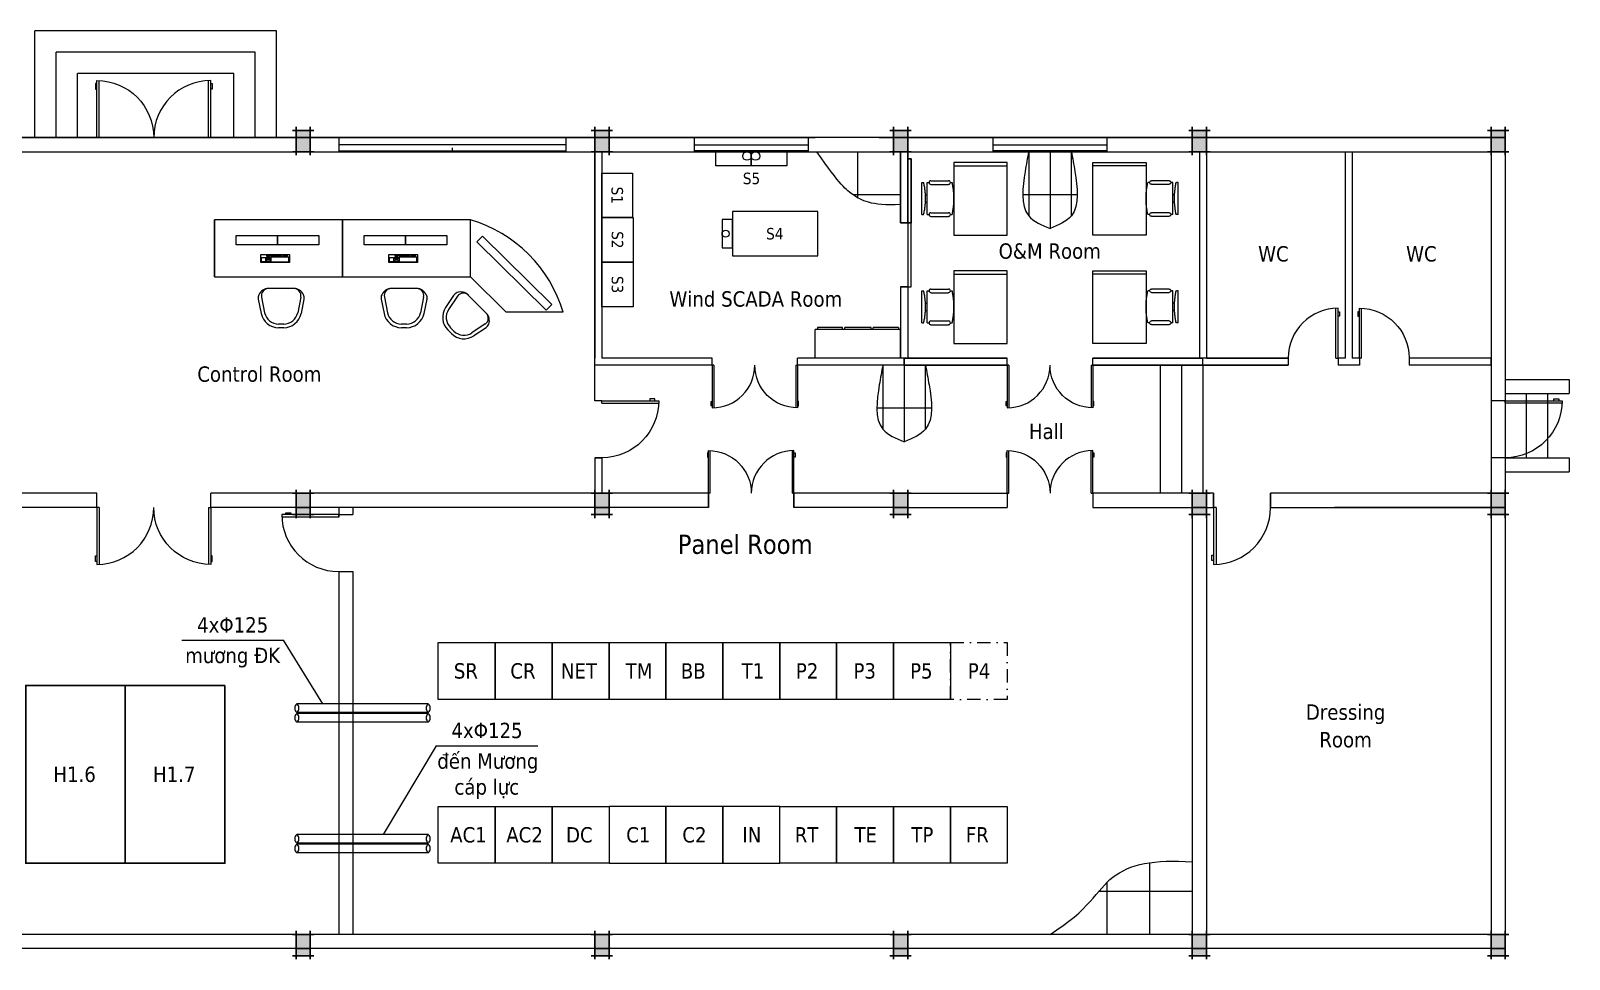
# Model space of a CAD drawing. Header units: millimetres. Extents: x -16531 to 17869, y -15686 to -2636.
# Drawn here: x -3760 to 17869, y -15686 to -2636 of the extents above; entities that cross this region are included whole.
import ezdxf
from ezdxf.enums import TextEntityAlignment as Align

# ---------------------------------------------------------------- set-up
doc = ezdxf.new("R2010")
doc.units = ezdxf.units.MM
doc.header["$LTSCALE"] = 2500
doc.header["$MEASUREMENT"] = 0
doc.linetypes.add('DASHDOT', pattern=[1, 0.5, -0.25, 0, -0.25])
for name, color, linetype, lineweight in [('00', 5, 'Continuous', 25), ('000 NHA', 5, 'Continuous', 20), ('CUA', 2, 'Continuous', 9), ('Tam HPL', 30, 'Continuous', 15), ('TEXT_Phong', 1, 'Continuous', 20), ('TEXT_tu_bang', 1, 'Continuous', 20), ('Tu bang', 1, 'Continuous', 20)]:
    doc.layers.add(name, color=color, linetype=linetype, lineweight=lineweight)
doc.layers.add('0_khong_in', color=5, linetype='Continuous', plot=False)
for name, color, linetype in [('Nha', 5, 'Continuous'), ('Nha_cot', 5, 'Continuous'), ('Noi_that', 7, 'Continuous'), ('PHU2', 2, 'Continuous'), ('Thiet bi lap moi', 253, 'Continuous')]:
    doc.layers.add(name, color=color, linetype=linetype)
doc.styles.add('Tahoma-R', font='tahoma.ttf')

# ---------------------------------------------------------------- blocks, each defined once
blk = doc.blocks.new('D800')
at = {"layer": 'CUA', "color": 0}
for p, q in [((0, 800), (-800, 800)), ((0, 770), (-799, 770)), ((-760, 820), (-679, 820)), ((-760, 800), (-760, 820)), ((-679, 820), (-679, 800)), ((0, 770), (0, 800))]:
    blk.add_line(p, q, dxfattribs=at)
blk.add_arc((0, 800), 800, 180, 270, dxfattribs=at)
blk = doc.blocks.new('111')
at = {"layer": 'Noi_that', "color": 0, "linetype": 'ByBlock', "lineweight": 15, "ltscale": 0.2}
for p, q in [((0, 430), (1200, 430)), ((0, 430), (0, 30)), ((1200, 430), (1200, 30)), ((0, 30), (1200, 30)), ((30, 0), (30, 30)), ((30, 0), (385, 0)), ((385, 30), (385, 0)), ((415, 30), (415, 0)), ((415, 0), (785, 0)), ((785, 30), (785, 0)), ((815, 30), (815, 0)), ((815, 0), (1170, 0)), ((1170, 0), (1170, 30))]:
    blk.add_line(p, q, dxfattribs=at)
blk = doc.blocks.new('DI700')
at = {"layer": 'CUA', "color": 0}
for p, q in [((670, 0), (670, 699)), ((700, 0), (700, 700)), ((700, 651), (722, 651)), ((722, 588), (700, 588)), ((722, 651), (722, 588)), ((670, 0), (700, 0))]:
    blk.add_line(p, q, dxfattribs=at)
blk.add_arc((700, 0), 700, 90, 180, dxfattribs=at)
blk = doc.blocks.new('333')
at = {"layer": 'Nha_cot'}
h = blk.add_hatch(color=256, dxfattribs=at)
h.paths.add_polyline_path([(100, 0), (100, 100), (-100, 100), (-100, 0)])
h.paths.add_polyline_path([(100, -200), (100, 0), (-100, 0), (-100, -200)])
for p, q in [((150, 100), (-150, 100)), ((-100, 150), (-100, -250)), ((100, 100), (-100, 100)), ((100, 0), (-100, 0)), ((100, 150), (100, -250)), ((150, -200), (-150, -200))]:
    blk.add_line(p, q, dxfattribs=at)
blk = doc.blocks.new('khung')
at = {"layer": 'Nha_cot', "extrusion": (0, 0, -1), "zscale": -1}
for p in [(-100, -150), (-4300, -150), (-8500, -150), (-12700, -150), (-16900, -150), (-21100, -150), (-25300, -150), (-29500, -150)]:
    blk.add_blockref('333', p, dxfattribs=at)
at = {"layer": 'Nha_cot', "rotation": 180}
for p in [(100, -5350), (4300, -5350), (8500, -5350), (12700, -5350), (16900, -5350), (21100, -5350), (25300, -5350), (29500, -5350), (100, -11550), (4300, -11550), (8500, -11550), (12700, -11550), (16900, -11550), (21100, -11550), (25300, -11550), (29500, -11550)]:
    blk.add_blockref('333', p, dxfattribs=at)

msp = doc.modelspace()

# ---------------------------------------------------------------- linework, layer by layer
at = {"layer": '00', "lineweight": 20, "ltscale": 0.5}
for p, q in [((-305, -2636), (-3705, -2636)), ((-3705, -4136), (-3705, -2636)), ((-305, -4136), (-305, -2636)), ((-605, -2936), (-3405, -2936)), ((-3405, -4136), (-3405, -2936)), ((-605, -4136), (-605, -2936)), ((-905, -3236), (-3105, -3236)), ((-3105, -4136), (-3105, -3236)), ((-905, -4136), (-905, -3236)), ((8269, -4136), (-4031, -4136)), ((-2831, -4136), (-2881, -4136)), ((16869, -4136), (6269, -4136)), ((4169, -4336), (4169, -7236)), ((4169, -7836), (4169, -4336)), ((4269, -4336), (4269, -7236)), ((12769, -4336), (12769, -7236)), ((14719, -4336), (14719, -7236)), ((14819, -4336), (14819, -7236)), ((16769, -4336), (16769, -9436)), ((16769, -4336), (16769, -7236)), ((16969, -4836), (16969, -9436)), ((8469, -6236), (8469, -7236)), ((8569, -6236), (8569, -7236)), ((5819, -7336), (4169, -7336)), ((5819, -7236), (4269, -7236)), ((5819, -7336), (5819, -7236)), ((7019, -7336), (7019, -7236)), ((8519, -7236), (7019, -7236)), ((8519, -7336), (7019, -7336)), ((9969, -7336), (9969, -7236)), ((11169, -7336), (11169, -7236)), ((13919, -7236), (13919, -7336)), ((14719, -7236), (14619, -7236)), ((14619, -7236), (14619, -7336)), ((14919, -7336), (14619, -7336)), ((14919, -7236), (14819, -7236)), ((14919, -7236), (14919, -7336)), ((14919, -7236), (14919, -7336)), ((16769, -7236), (15619, -7236)), ((15619, -7236), (15619, -7336)), ((16769, -7336), (15619, -7336)), ((16969, -7536), (17869, -7536)), ((17869, -7536), (17869, -7736)), ((16969, -7736), (17869, -7736)), ((17269, -8636), (17269, -7736)), ((17569, -8636), (17569, -7736)), ((4269, -7836), (4169, -7836)), ((16969, -7836), (16769, -7836)), ((4169, -8636), (4169, -9136)), ((4169, -8636), (4269, -8636)), ((4269, -8636), (4269, -9136)), ((16969, -8636), (16769, -8636)), ((16969, -8636), (17869, -8636)), ((17869, -8636), (17869, -8836)), ((16969, -8836), (17869, -8836)), ((-2831, -9136), (-5531, -9136)), ((-2831, -9136), (-5389, -9136)), ((-2831, -9336), (-2831, -9136)), ((-1231, -9336), (-1231, -9136)), ((1116, -9136), (-1231, -9136)), ((5769, -9136), (-1231, -9136)), ((8369, -9136), (6969, -9136)), ((6969, -9136), (6969, -9336)), ((8569, -9136), (9991, -9136)), ((9969, -9136), (9969, -9336)), ((11169, -9136), (11169, -9336)), ((12869, -9136), (11169, -9136)), ((12569, -9136), (12569, -9336)), ((12769, -9136), (12769, -9336)), ((16769, -9136), (13669, -9136)), ((-2831, -9336), (-5531, -9336)), ((5769, -9336), (-1231, -9336)), ((569, -9336), (569, -9470)), ((569, -9436), (769, -9436)), ((769, -9336), (769, -9436)), ((8369, -9336), (6969, -9336)), ((8569, -9336), (9969, -9336)), ((11169, -9336), (12869, -9336)), ((12569, -9336), (12569, -15336)), ((12769, -9336), (12769, -15336)), ((13669, -9336), (16769, -9336)), ((16769, -9436), (16769, -9336)), ((16769, -9436), (16769, -15336)), ((16969, -9436), (16969, -15536)), ((569, -10236), (769, -10236)), ((569, -10236), (569, -15336)), ((769, -10236), (769, -15336)), ((16969, -15336), (-12431, -15336)), ((16969, -15536), (-12631, -15536))]:
    msp.add_line(p, q, dxfattribs=at)
at = {"layer": '00', "lineweight": 9, "ltscale": 0.5}
msp.add_line((2169, -4321), (2169, -4281), dxfattribs=at)
at = {"layer": '00', "lineweight": 13, "ltscale": 0.5}
for p, q in [((5569, -4321), (5569, -4281)), ((9769, -4321), (9769, -4281))]:
    msp.add_line(p, q, dxfattribs=at)
at = {"layer": '00', "ltscale": 0.5}
for p, q in [((3269, -4336), (3369, -4336)), ((8469, -4336), (8469, -5336)), ((8569, -4336), (8569, -5336)), ((8469, -5336), (8569, -5336)), ((8569, -6236), (8469, -6236)), ((8519, -7236), (8519, -7336)), ((8519, -7236), (9969, -7236)), ((9969, -7336), (8519, -7336)), ((11169, -7236), (12719, -7236)), ((11169, -7336), (12719, -7336)), ((16769, -7236), (16769, -7336)), ((16769, -9136), (16769, -9336)), ((16769, -9136), (16769, -9336))]:
    msp.add_line(p, q, dxfattribs=at)
at = {"layer": '00', "linetype": 'Continuous', "lineweight": 20, "ltscale": 0.5}
for p, q in [((12669, -4336), (12669, -7236)), ((12669, -4336), (12669, -7236)), ((12769, -4336), (12769, -7236)), ((12769, -7236), (12669, -7236)), ((12719, -7336), (12719, -7236))]:
    msp.add_line(p, q, dxfattribs=at)
at = {"layer": '00'}
for p, q in [((12719, -7336), (13919, -7336)), ((13919, -7236), (12769, -7236)), ((5769, -9336), (5769, -9136)), ((6969, -9336), (6969, -9136)), ((12869, -9336), (12869, -9136)), ((13669, -9336), (13669, -9136))]:
    msp.add_line(p, q, dxfattribs=at)
at = {"layer": '00', "lineweight": 20, "ltscale": 0.5}
for points in [[(-4031, -4136), (7269, -4136)], [(8169, -4136), (16969, -4136), (16969, -4836)], [(-4281, -4336), (8169, -4336), (16769, -4336), (16769, -4336)]]:
    msp.add_lwpolyline(points, dxfattribs=at)
at = {"layer": '00', "lineweight": 9, "ltscale": 0.5}
for points in [[(569, -4336), (3769, -4336), (3769, -4136), (569, -4136)], [(3769, -4241), (569, -4241), (569, -4321), (3769, -4321)]]:
    msp.add_lwpolyline(points, close=True, dxfattribs=at)
at = {"layer": '00', "lineweight": 13, "ltscale": 0.5}
for points in [[(7169, -4336), (5569, -4336), (5569, -4136), (7169, -4136)], [(5569, -4241), (7169, -4241), (7169, -4321), (5569, -4321)], [(11369, -4336), (9769, -4336), (9769, -4136), (11369, -4136)], [(9769, -4241), (11369, -4241), (11369, -4321), (9769, -4321)]]:
    msp.add_lwpolyline(points, close=True, dxfattribs=at)
at = {"layer": '000 NHA'}
msp.add_line((16969, -9436), (16769, -9436), dxfattribs=at)
msp.add_line((16969, -9436), (16769, -9436), dxfattribs=at)
at = {"layer": '0_khong_in', "ltscale": 0.5}
for p, q in [((6019, -4336), (5919, -4336)), ((10219, -4336), (10119, -4336)), ((4269, -8636), (4169, -8636)), ((169, -15336), (-31, -15336)), ((16969, -15336), (16769, -15336))]:
    msp.add_line(p, q, dxfattribs=at)
at = {"layer": '0_khong_in', "color": 3, "lineweight": 15, "ltscale": 0.5}
for p, q in [((-1635, -11201), (-209, -11201)), ((348, -12097), (-209, -11201)), ((1827, -12097), (-21, -12097)), ((1827, -12217), (-21, -12217)), ((1827, -12233), (-21, -12233)), ((1827, -12353), (-21, -12353)), ((1941, -12685), (1196, -13934)), ((1941, -12685), (3367, -12685)), ((1827, -13934), (-21, -13934)), ((1827, -14054), (-21, -14054)), ((1827, -14070), (-21, -14070)), ((1827, -14190), (-21, -14190))]:
    msp.add_line(p, q, dxfattribs=at)
for centre, radius in [((6309, -4396), 60), ((6429, -4396), 60), ((6008, -5488), 50)]:
    msp.add_circle(centre, radius, dxfattribs=at)
for centre, start, end in [((26, -12157), 127.9296, 232.0704), ((-67, -12157), 307.9296, 52.0704), ((1874, -12157), 127.9296, 232.0704), ((1780, -12157), 307.9296, 52.0704), ((26, -12293), 127.9296, 232.0704), ((-67, -12293), 307.9296, 52.0704), ((1874, -12293), 127.9296, 232.0704), ((1780, -12293), 307.9296, 52.0704), ((26, -13994), 127.9296, 232.0704), ((-67, -13994), 307.9296, 52.0704), ((1874, -13994), 127.9296, 232.0704), ((1780, -13994), 307.9296, 52.0704), ((26, -14130), 127.9296, 232.0704), ((-67, -14130), 307.9296, 52.0704), ((1874, -14130), 127.9296, 232.0704), ((1780, -14130), 307.9296, 52.0704)]:
    msp.add_arc(centre, 76.1, start, end, dxfattribs=at)
at = {"layer": 'Nha', "color": 52, "ltscale": 0.5}
msp.add_line((8569, -4836), (8569, -5283), dxfattribs=at)
msp.add_lwpolyline([(8569, -4436), (8569, -5336), (8619, -5336), (8619, -4436)], close=True, dxfattribs=at)
at = {"layer": 'Nha_cot', "lineweight": 20, "ltscale": 0.5}
for p, q in [((12119, -7336), (12119, -9136)), ((12419, -7336), (12419, -9136)), ((12719, -7336), (12719, -9136))]:
    msp.add_line(p, q, dxfattribs=at)
at = {"layer": 'Noi_that', "lineweight": 13, "ltscale": 0.5}
for p, q in [((-1176, -6093), (-1176, -5293)), ((-1176, -6093), (-1176, -5293)), ((-1176, -6093), (-1176, -5293)), ((2923, -6593), (2423, -6093)), ((3723, -6593), (2923, -6593))]:
    msp.add_line(p, q, dxfattribs=at)
at = {"layer": 'Noi_that', "color": 1, "lineweight": 13, "ltscale": 0.5}
for p, q in [((-62, -6259), (-418, -6259)), ((-62, -6259), (-418, -6259)), ((1665, -6259), (1309, -6259)), ((1665, -6259), (1309, -6259)), ((-561, -6407), (-521, -6608)), ((-561, -6407), (-521, -6608)), ((-516, -6379), (-472, -6598)), ((-516, -6379), (-472, -6598)), ((36, -6379), (-8, -6598)), ((36, -6379), (-8, -6598)), ((81, -6407), (41, -6608)), ((81, -6407), (41, -6608)), ((1166, -6407), (1206, -6608)), ((1166, -6407), (1206, -6608)), ((1211, -6379), (1255, -6598)), ((1211, -6379), (1255, -6598)), ((1763, -6379), (1719, -6598)), ((1763, -6379), (1719, -6598)), ((1809, -6407), (1768, -6608)), ((1809, -6407), (1768, -6608)), ((2185, -6355), (2072, -6525)), ((2185, -6355), (2072, -6525)), ((2238, -6366), (2113, -6553)), ((2238, -6366), (2113, -6553)), ((2391, -6351), (2643, -6603)), ((2391, -6351), (2643, -6603)), ((-204, -6759), (-276, -6759)), ((-204, -6809), (-276, -6809)), ((1523, -6759), (1451, -6759)), ((1523, -6809), (1451, -6809)), ((2103, -6840), (2154, -6891)), ((2138, -6805), (2189, -6856)), ((2628, -6757), (2442, -6881)), ((2628, -6757), (2442, -6881)), ((2640, -6809), (2469, -6923)), ((2640, -6809), (2469, -6923))]:
    msp.add_line(p, q, dxfattribs=at)
at = {"layer": 'Noi_that', "color": 8, "lineweight": 20, "ltscale": 0.5}
for points in [[(6369, -4536), (5869, -4536), (5869, -4336), (6369, -4336)], [(6869, -4536), (6369, -4536), (6369, -4336), (6869, -4336)], [(4701, -4636), (4701, -5260), (4269, -5260), (4269, -4636)], [(6103, -5176), (6103, -5800), (7303, -5800), (7303, -5176)], [(4708, -5260), (4708, -5889), (4269, -5889), (4269, -5260)], [(5958, -5288), (5958, -5688), (6103, -5688), (6103, -5288)], [(4708, -5889), (4708, -6518), (4269, -6518), (4269, -5889)]]:
    msp.add_lwpolyline(points, close=True, dxfattribs=at)
for points in [[(9969, -4486), (9218, -4486), (9218, -5508), (9969, -5508), (9969, -4486)], [(9218, -4536), (9969, -4536)], [(11169, -4486), (11919, -4486), (11919, -5508), (11169, -5508), (11169, -4486)], [(11919, -4536), (11169, -4536)], [(8892, -4745), (8884, -4745), (8877, -4750), (8870, -4760), (8870, -4767), (8870, -4777), (8877, -4785), (8884, -4790), (8892, -4792)], [(8892, -4745), (9144, -4745)], [(9144, -4792), (9154, -4790), (9161, -4785), (9166, -4777), (9169, -4767), (9166, -4760), (9161, -4750), (9154, -4745), (9144, -4745)], [(11994, -4792), (11984, -4790), (11976, -4785), (11971, -4777), (11969, -4767), (11971, -4760), (11976, -4750), (11984, -4745), (11994, -4745)], [(12245, -4745), (11994, -4745)], [(8767, -4770), (8792, -4770)], [(8767, -5218), (8767, -4770)], [(8792, -5218), (8797, -5206), (8800, -5191), (8802, -5179), (8805, -5164), (8807, -5149), (8810, -5136), (8810, -5121), (8812, -5106), (8815, -5094), (8815, -5079), (8817, -5064), (8817, -5051), (8817, -5037), (8817, -5022), (8817, -5009), (8820, -4994), (8817, -4979), (8817, -4967), (8817, -4952), (8817, -4937), (8817, -4924), (8815, -4909), (8815, -4894), (8812, -4882), (8810, -4867), (8810, -4852), (8807, -4840), (8805, -4825), (8802, -4812), (8800, -4797), (8797, -4782), (8792, -4770)], [(8817, -4944), (8842, -4944)], [(8842, -5218), (8842, -4770)], [(8842, -4770), (8867, -4770)], [(8892, -4795), (9144, -4795)], [(9169, -4770), (9194, -4770)], [(9194, -5218), (9196, -5206), (9199, -5191), (9201, -5179), (9203, -5164), (9206, -5149), (9208, -5136), (9211, -5121), (9213, -5106), (9213, -5094), (9216, -5079), (9216, -5064), (9216, -5051), (9218, -5037), (9218, -5022), (9218, -5009), (9218, -4994), (9218, -4979), (9218, -4967), (9218, -4952), (9216, -4937), (9216, -4924), (9216, -4909), (9213, -4894), (9213, -4882), (9211, -4867), (9208, -4852), (9206, -4840), (9203, -4825), (9201, -4812), (9199, -4797), (9196, -4782), (9194, -4770)], [(11944, -5218), (11941, -5206), (11939, -5191), (11936, -5179), (11934, -5164), (11931, -5149), (11929, -5136), (11926, -5121), (11924, -5106), (11924, -5094), (11921, -5079), (11921, -5064), (11921, -5051), (11919, -5037), (11919, -5022), (11919, -5009), (11919, -4994), (11919, -4979), (11919, -4967), (11919, -4952), (11921, -4937), (11921, -4924), (11921, -4909), (11924, -4894), (11924, -4882), (11926, -4867), (11929, -4852), (11931, -4840), (11934, -4825), (11936, -4812), (11939, -4797), (11941, -4782), (11944, -4770)], [(11969, -4770), (11944, -4770)], [(12245, -4795), (11994, -4795)], [(8817, -5046), (8842, -5046)], [(8767, -5218), (8792, -5218)], [(8842, -5218), (8867, -5218)], [(8892, -5194), (8884, -5196), (8877, -5201), (8870, -5208), (8870, -5218), (8870, -5228), (8877, -5236), (8884, -5241), (8892, -5243)], [(8892, -5194), (9144, -5194)], [(8892, -5246), (9144, -5246)], [(9144, -5243), (9154, -5241), (9161, -5236), (9166, -5228), (9169, -5218), (9166, -5208), (9161, -5201), (9154, -5196), (9144, -5194)], [(9169, -5218), (9194, -5218)], [(11969, -5218), (11944, -5218)], [(11994, -5243), (11984, -5241), (11976, -5236), (11971, -5228), (11969, -5218), (11971, -5208), (11976, -5201), (11984, -5196), (11994, -5194)], [(12245, -5194), (11994, -5194)], [(12245, -5246), (11994, -5246)], [(9969, -6008), (9218, -6008), (9218, -7029), (9969, -7029), (9969, -6008)], [(11169, -6008), (11919, -6008), (11919, -7029), (11169, -7029), (11169, -6008)], [(8892, -6267), (8884, -6267), (8877, -6272), (8870, -6282), (8870, -6289), (8870, -6299), (8877, -6307), (8884, -6312), (8892, -6314)], [(8892, -6267), (9144, -6267)], [(9144, -6314), (9154, -6312), (9161, -6307), (9166, -6299), (9169, -6289), (9166, -6282), (9161, -6272), (9154, -6267), (9144, -6267)], [(9218, -6057), (9969, -6057)], [(11919, -6057), (11169, -6057)], [(11994, -6314), (11984, -6312), (11976, -6307), (11971, -6299), (11969, -6289), (11971, -6282), (11976, -6272), (11984, -6267), (11994, -6267)], [(12245, -6267), (11994, -6267)], [(8767, -6292), (8792, -6292)], [(8767, -6740), (8767, -6292)], [(8792, -6740), (8797, -6728), (8800, -6713), (8802, -6700), (8805, -6685), (8807, -6670), (8810, -6658), (8810, -6643), (8812, -6628), (8815, -6616), (8815, -6601), (8817, -6586), (8817, -6573), (8817, -6558), (8817, -6543), (8817, -6531), (8820, -6516), (8817, -6501), (8817, -6489), (8817, -6474), (8817, -6459), (8817, -6446), (8815, -6431), (8815, -6416), (8812, -6404), (8810, -6389), (8810, -6374), (8807, -6361), (8805, -6346), (8802, -6334), (8800, -6319), (8797, -6304), (8792, -6292)], [(8817, -6466), (8842, -6466)], [(8842, -6740), (8842, -6292)], [(8842, -6292), (8867, -6292)], [(8892, -6317), (9144, -6317)], [(9169, -6292), (9194, -6292)], [(9194, -6740), (9196, -6728), (9199, -6713), (9201, -6700), (9203, -6685), (9206, -6670), (9208, -6658), (9211, -6643), (9213, -6628), (9213, -6616), (9216, -6601), (9216, -6586), (9216, -6573), (9218, -6558), (9218, -6543), (9218, -6531), (9218, -6516), (9218, -6501), (9218, -6489), (9218, -6474), (9216, -6459), (9216, -6446), (9216, -6431), (9213, -6416), (9213, -6404), (9211, -6389), (9208, -6374), (9206, -6361), (9203, -6346), (9201, -6334), (9199, -6319), (9196, -6304), (9194, -6292)], [(11944, -6740), (11941, -6728), (11939, -6713), (11936, -6700), (11934, -6685), (11931, -6670), (11929, -6658), (11926, -6643), (11924, -6628), (11924, -6616), (11921, -6601), (11921, -6586), (11921, -6573), (11919, -6558), (11919, -6543), (11919, -6531), (11919, -6516), (11919, -6501), (11919, -6489), (11919, -6474), (11921, -6459), (11921, -6446), (11921, -6431), (11924, -6416), (11924, -6404), (11926, -6389), (11929, -6374), (11931, -6361), (11934, -6346), (11936, -6334), (11939, -6319), (11941, -6304), (11944, -6292)], [(11969, -6292), (11944, -6292)], [(12245, -6317), (11994, -6317)], [(8817, -6568), (8842, -6568)], [(8767, -6740), (8792, -6740)], [(8842, -6740), (8867, -6740)], [(8892, -6715), (8884, -6718), (8877, -6723), (8870, -6730), (8870, -6740), (8870, -6750), (8877, -6758), (8884, -6763), (8892, -6765)], [(8892, -6715), (9144, -6715)], [(8892, -6768), (9144, -6768)], [(9144, -6765), (9154, -6763), (9161, -6758), (9166, -6750), (9169, -6740), (9166, -6730), (9161, -6723), (9154, -6718), (9144, -6715)], [(9169, -6740), (9194, -6740)], [(11969, -6740), (11944, -6740)], [(11994, -6765), (11984, -6763), (11976, -6758), (11971, -6750), (11969, -6740), (11971, -6730), (11976, -6723), (11984, -6718), (11994, -6715)], [(12245, -6715), (11994, -6715)], [(12245, -6768), (11994, -6768)]]:
    msp.add_lwpolyline(points, dxfattribs=at)
at = {"layer": 'Noi_that', "color": 8, "linetype": 'Continuous', "lineweight": 20, "ltscale": 0.5}
for points in [[(12245, -4745), (12253, -4745), (12260, -4750), (12268, -4760), (12268, -4767), (12268, -4777), (12260, -4785), (12253, -4790), (12245, -4792)], [(12295, -4770), (12270, -4770)], [(12295, -5218), (12295, -4770)], [(12320, -4944), (12295, -4944)], [(12345, -5218), (12340, -5206), (12337, -5191), (12335, -5179), (12332, -5164), (12330, -5149), (12327, -5136), (12327, -5121), (12325, -5106), (12323, -5094), (12323, -5079), (12320, -5064), (12320, -5051), (12320, -5037), (12320, -5022), (12320, -5009), (12318, -4994), (12320, -4979), (12320, -4967), (12320, -4952), (12320, -4937), (12320, -4924), (12323, -4909), (12323, -4894), (12325, -4882), (12327, -4867), (12327, -4852), (12330, -4840), (12332, -4825), (12335, -4812), (12337, -4797), (12340, -4782), (12345, -4770)], [(12370, -4770), (12345, -4770)], [(12370, -5218), (12370, -4770)], [(12320, -5046), (12295, -5046)], [(12245, -5194), (12253, -5196), (12260, -5201), (12268, -5208), (12268, -5218), (12268, -5228), (12260, -5236), (12253, -5241), (12245, -5243)], [(12295, -5218), (12270, -5218)], [(12370, -5218), (12345, -5218)], [(12245, -6267), (12253, -6267), (12260, -6272), (12268, -6282), (12268, -6289), (12268, -6299), (12260, -6307), (12253, -6312), (12245, -6314)], [(12295, -6292), (12270, -6292)], [(12295, -6740), (12295, -6292)], [(12320, -6466), (12295, -6466)], [(12345, -6740), (12340, -6728), (12337, -6713), (12335, -6700), (12332, -6685), (12330, -6670), (12327, -6658), (12327, -6643), (12325, -6628), (12323, -6616), (12323, -6601), (12320, -6586), (12320, -6573), (12320, -6558), (12320, -6543), (12320, -6531), (12318, -6516), (12320, -6501), (12320, -6489), (12320, -6474), (12320, -6459), (12320, -6446), (12323, -6431), (12323, -6416), (12325, -6404), (12327, -6389), (12327, -6374), (12330, -6361), (12332, -6346), (12335, -6334), (12337, -6319), (12340, -6304), (12345, -6292)], [(12370, -6292), (12345, -6292)], [(12370, -6740), (12370, -6292)], [(12320, -6568), (12295, -6568)], [(12245, -6715), (12253, -6718), (12260, -6723), (12268, -6730), (12268, -6740), (12268, -6750), (12260, -6758), (12253, -6763), (12245, -6765)], [(12295, -6740), (12270, -6740)], [(12370, -6740), (12345, -6740)]]:
    msp.add_lwpolyline(points, dxfattribs=at)
at = {"layer": 'Noi_that', "lineweight": 13, "ltscale": 0.5}
for points in [[(624, -5293), (-1176, -5293), (-1176, -6093), (624, -6093)], [(2424, -5293), (624, -5293), (624, -6093), (2424, -6093)]]:
    msp.add_lwpolyline(points, close=True, dxfattribs=at)
at = {"layer": 'Noi_that', "lineweight": 20, "ltscale": 0.5}
msp.add_lwpolyline([(8569, -5336), (8569, -6236), (8619, -6236), (8619, -5336)], close=True, dxfattribs=at)
at = {"layer": 'Noi_that', "color": 2, "lineweight": 13, "ltscale": 0.5}
for points in [[(-873, -5511), (-293, -5511), (-293, -5645), (-873, -5645)], [(-293, -5511), (288, -5511), (288, -5645), (-293, -5645)], [(927, -5511), (1507, -5511), (1507, -5645), (927, -5645)], [(1507, -5511), (2088, -5511), (2088, -5645), (1507, -5645)]]:
    msp.add_lwpolyline(points, close=True, dxfattribs=at)
at = {"layer": 'Noi_that', "color": 2, "linetype": 'ByBlock', "lineweight": 13, "ltscale": 0.5}
msp.add_lwpolyline([(3486, -6564), (2511, -5604), (2590, -5523), (3566, -6483)], close=True, dxfattribs=at)
at = {"layer": 'Noi_that', "color": 11, "lineweight": 13, "ltscale": 0.5}
for points in [[(-125, -5893), (-525, -5893), (-525, -5781), (-125, -5781)], [(-125, -5893), (-525, -5893), (-525, -5781), (-125, -5781)], [(-460, -5883), (-515, -5883), (-515, -5824), (-460, -5824)], [(-460, -5883), (-515, -5883), (-515, -5824), (-460, -5824)], [(-394, -5788), (-444, -5788), (-444, -5804), (-394, -5804)], [(-394, -5788), (-444, -5788), (-444, -5804), (-394, -5804)], [(-396, -5842), (-444, -5842), (-444, -5817), (-396, -5817)], [(-396, -5842), (-444, -5842), (-444, -5817), (-396, -5817)], [(-383, -5883), (-134, -5883), (-134, -5817), (-383, -5817)], [(-383, -5883), (-134, -5883), (-134, -5817), (-383, -5817)], [(-314, -5788), (-379, -5788), (-379, -5804), (-314, -5804)], [(-314, -5788), (-379, -5788), (-379, -5804), (-314, -5804)], [(-235, -5788), (-301, -5788), (-301, -5804), (-235, -5804)], [(-235, -5788), (-301, -5788), (-301, -5804), (-235, -5804)], [(-152, -5788), (-218, -5788), (-218, -5804), (-152, -5804)], [(-152, -5788), (-218, -5788), (-218, -5804), (-152, -5804)], [(1675, -5893), (1275, -5893), (1275, -5781), (1675, -5781)], [(1675, -5893), (1275, -5893), (1275, -5781), (1675, -5781)], [(1340, -5883), (1285, -5883), (1285, -5824), (1340, -5824)], [(1340, -5883), (1285, -5883), (1285, -5824), (1340, -5824)], [(1406, -5788), (1356, -5788), (1356, -5804), (1406, -5804)], [(1406, -5788), (1356, -5788), (1356, -5804), (1406, -5804)], [(1404, -5842), (1356, -5842), (1356, -5817), (1404, -5817)], [(1404, -5842), (1356, -5842), (1356, -5817), (1404, -5817)], [(1417, -5883), (1666, -5883), (1666, -5817), (1417, -5817)], [(1417, -5883), (1666, -5883), (1666, -5817), (1417, -5817)], [(1486, -5788), (1421, -5788), (1421, -5804), (1486, -5804)], [(1486, -5788), (1421, -5788), (1421, -5804), (1486, -5804)], [(1565, -5788), (1499, -5788), (1499, -5804), (1565, -5804)], [(1565, -5788), (1499, -5788), (1499, -5804), (1565, -5804)], [(1648, -5788), (1582, -5788), (1582, -5804), (1648, -5804)], [(1648, -5788), (1582, -5788), (1582, -5804), (1648, -5804)], [(-396, -5883), (-444, -5883), (-444, -5857), (-396, -5857)], [(-396, -5883), (-444, -5883), (-444, -5857), (-396, -5857)], [(1404, -5883), (1356, -5883), (1356, -5857), (1404, -5857)], [(1404, -5883), (1356, -5883), (1356, -5857), (1404, -5857)]]:
    msp.add_lwpolyline(points, close=True, dxfattribs=at)
at = {"layer": 'Noi_that', "lineweight": 13, "ltscale": 0.5}
msp.add_arc((1879, -7137), 1923, 16.4436, 73.5564, dxfattribs=at)
at = {"layer": 'Noi_that', "color": 1, "lineweight": 13, "ltscale": 0.5}
for centre, radius, start, end in [((-418, -6409), 150, 90, 154.8125), ((-418, -6409), 150, 90, 154.8125), ((-418, -6359), 100, 90, 191.3099), ((-418, -6359), 100, 90, 191.3099), ((-62, -6359), 100, 348.6901, 90), ((-62, -6409), 150, 25.1875, 90), ((-62, -6359), 100, 348.6901, 90), ((-62, -6409), 150, 25.1875, 90), ((1309, -6409), 150, 90, 154.8125), ((1309, -6409), 150, 90, 154.8125), ((1309, -6359), 100, 90, 191.3099), ((1309, -6359), 100, 90, 191.3099), ((1665, -6359), 100, 348.6901, 90), ((1665, -6409), 150, 25.1875, 90), ((1665, -6359), 100, 348.6901, 90), ((1665, -6409), 150, 25.1875, 90), ((-463, -6388), 100, 154.8125, 191.3099), ((-463, -6388), 100, 154.8125, 191.3099), ((-17, -6388), 100, 348.6901, 25.1875), ((-17, -6388), 100, 348.6901, 25.1875), ((1264, -6388), 100, 154.8125, 191.3099), ((1264, -6388), 100, 154.8125, 191.3099), ((1711, -6388), 100, 348.6901, 25.1875), ((1711, -6388), 100, 348.6901, 25.1875), ((2268, -6410), 100, 109.8125, 146.3099), ((2268, -6410), 100, 109.8125, 146.3099), ((2285, -6457), 150, 45, 109.8125), ((2285, -6457), 150, 45, 109.8125), ((2321, -6422), 100, 45, 146.3099), ((2321, -6422), 100, 45, 146.3099), ((-276, -6559), 250, 191.3099, 270), ((-276, -6559), 250, 191.3099, 270), ((-276, -6559), 200, 191.3099, 270), ((-276, -6559), 200, 191.3099, 270), ((-204, -6559), 200, 270, 348.6901), ((-204, -6559), 200, 270, 348.6901), ((-204, -6559), 250, 270, 348.6901), ((-204, -6559), 250, 270, 348.6901), ((1451, -6559), 250, 191.3099, 270), ((1451, -6559), 250, 191.3099, 270), ((1451, -6559), 200, 191.3099, 270), ((1451, -6559), 200, 191.3099, 270), ((1523, -6559), 200, 270, 348.6901), ((1523, -6559), 200, 270, 348.6901), ((1523, -6559), 250, 270, 348.6901), ((1523, -6559), 250, 270, 348.6901), ((2280, -6664), 250, 146.3099, 225), ((2280, -6664), 250, 146.3099, 225), ((2280, -6664), 200, 146.3099, 225), ((2280, -6664), 200, 146.3099, 225), ((2573, -6674), 100, 303.6901, 45), ((2573, -6674), 100, 303.6901, 45), ((2537, -6709), 150, 340.1875, 45), ((2537, -6709), 150, 340.1875, 45), ((2331, -6715), 250, 225, 303.6901), ((2331, -6715), 250, 225, 303.6901), ((2331, -6715), 200, 225, 303.6901), ((2331, -6715), 200, 225, 303.6901), ((2584, -6726), 100, 303.6901, 340.1875), ((2584, -6726), 100, 303.6901, 340.1875)]:
    msp.add_arc(centre, radius, start, end, dxfattribs=at)
at = {"layer": 'Tam HPL', "lineweight": 13, "ltscale": 0.5}
for p, q in [((7869, -4984), (7869, -4336)), ((8469, -5077), (8469, -4336)), ((10269, -4336), (10269, -4936)), ((10569, -4336), (10569, -5414)), ((10869, -4936), (10869, -4336)), ((7795, -4936), (8469, -4936)), ((10185, -4936), (10953, -4936)), ((10269, -4936), (10269, -5236)), ((10869, -5236), (10869, -4936)), ((8219, -7336), (8219, -7936)), ((8519, -7336), (8519, -8414)), ((8819, -7936), (8819, -7336)), ((8135, -7936), (8903, -7936)), ((8219, -7936), (8219, -8236)), ((8819, -8236), (8819, -7936)), ((16769, -9336), (14569, -9336)), ((16969, -9469), (16969, -9336)), ((11969, -14329), (11969, -15336)), ((12569, -14316), (12569, -15336)), ((11369, -14608), (11369, -15336)), ((11369, -14736), (11253, -14736)), ((12569, -14736), (11369, -14736))]:
    msp.add_line(p, q, dxfattribs=at)
msp.add_open_spline([(8469, -5077), (8047, -5103), (7750, -4911), (7631, -4818), (7290, -4336)], degree=3, knots=[0.15626, 0.15626, 0.15626, 0.15626, 1, 1.985375, 1.985375, 1.985375, 1.985375], dxfattribs=at)
for points in [[(10269, -4336), (10219, -4614), (10269, -5236), (10569, -5414)], [(10869, -4336), (10919, -4614), (10869, -5236), (10569, -5414)], [(8219, -7336), (8169, -7614), (8219, -8236), (8519, -8414)], [(8819, -7336), (8869, -7614), (8819, -8236), (8519, -8414)]]:
    msp.add_spline(points, degree=3, dxfattribs=at)
msp.add_open_spline([(10569, -15336), (11120, -14999), (11329, -14427), (12036, -14276), (12569, -14316)], degree=3, dxfattribs=at)
at = {"layer": 'Thiet bi lap moi', "ltscale": 0.5}
for points in [[(-2431, -11836), (-3831, -11836), (-3831, -14336), (-2431, -14336)], [(-1031, -11836), (-2431, -11836), (-2431, -14336), (-1031, -14336)]]:
    msp.add_lwpolyline(points, close=True, dxfattribs=at)
at = {"layer": 'Tu bang', "lineweight": 20, "ltscale": 0.5}
for points in [[(1969, -11233), (2769, -11233), (2769, -12033), (1969, -12033)], [(2769, -11233), (3569, -11233), (3569, -12033), (2769, -12033)], [(3569, -11233), (4369, -11233), (4369, -12033), (3569, -12033)], [(5169, -12033), (4369, -12033), (4369, -11233), (5169, -11233)], [(5969, -12033), (5169, -12033), (5169, -11233), (5969, -11233)], [(6769, -12033), (5969, -12033), (5969, -11233), (6769, -11233)], [(7569, -12033), (6769, -12033), (6769, -11233), (7569, -11233)], [(8369, -12033), (7569, -12033), (7569, -11233), (8369, -11233)], [(9169, -12033), (8369, -12033), (8369, -11233), (9169, -11233)], [(2769, -14337), (1969, -14337), (1969, -13537), (2769, -13537)], [(3569, -14337), (2769, -14337), (2769, -13537), (3569, -13537)], [(4369, -14337), (3569, -14337), (3569, -13537), (4369, -13537)], [(5169, -14337), (5169, -13537), (4369, -13537), (4369, -14337)], [(5969, -14337), (5969, -13537), (5169, -13537), (5169, -14337)], [(6769, -13537), (5969, -13537), (5969, -14337), (6769, -14337)], [(7569, -14337), (6769, -14337), (6769, -13537), (7569, -13537)], [(8369, -14337), (7569, -14337), (7569, -13537), (8369, -13537)], [(9169, -14337), (8369, -14337), (8369, -13537), (9169, -13537)], [(9969, -14337), (9169, -14337), (9169, -13537), (9969, -13537)]]:
    msp.add_lwpolyline(points, close=True, dxfattribs=at)
at = {"layer": 'Tu bang', "color": 4, "linetype": 'DASHDOT', "lineweight": 20, "ltscale": 0.15}
msp.add_lwpolyline([(9969, -12033), (9169, -12033), (9169, -11233), (9969, -11233)], close=True, dxfattribs=at)

# ---------------------------------------------------------------- block references
at = {"layer": '00', "lineweight": 20, "ltscale": 0.5}
msp.add_blockref('khung', (-12631, -3986), dxfattribs=at)
at = {"layer": 'CUA', "lineweight": 20, "ltscale": 0.5, "xscale": -1, "rotation": 90}
msp.add_blockref('D800', (-2031, -4136), dxfattribs=at)
at = {"layer": 'CUA', "lineweight": 20, "ltscale": 0.5, "extrusion": (0, 0, -1), "xscale": -1, "zscale": -1, "rotation": 90}
msp.add_blockref('D800', (2031, -4136), dxfattribs=at)
at = {"layer": 'CUA', "lineweight": 20, "ltscale": 0.5}
msp.add_blockref('DI700', (13919, -7236), dxfattribs=at)
at = {"layer": 'CUA', "lineweight": 20, "ltscale": 0.5, "extrusion": (0, 0, -1), "zscale": -1}
for name, p in [('DI700', (-15619, -7236)), ('D800', (-16969, -8636))]:
    msp.add_blockref(name, p, dxfattribs=at)
at = {"layer": 'CUA', "lineweight": 20, "ltscale": 0.5}
for name, p, xscale, yscale, zscale, rotation in [('D800', (6419, -7336), 0.7500000000000779, 0.7500000000000779, 0.7500000000000779, 90), ('D800', (10569, -7336), 0.75, 0.75, 0.75, 90), ('DI700', (13669, -9336), 1.142857142856883, 1.142857142857143, 1.142857142857143, 180)]:
    msp.add_blockref(name, p, dxfattribs=dict(at, xscale=xscale, yscale=yscale, zscale=zscale, rotation=rotation))
at = {"layer": 'CUA', "lineweight": 20, "ltscale": 0.5, "extrusion": (0, 0, -1), "rotation": 90}
for name, p, xscale, yscale, zscale in [('D800', (-6419, -7336), 0.7500000000000779, 0.7500000000000779, -0.7500000000000779), ('D800', (-10569, -7336), 0.75, 0.75, -0.7500000000000779), ('DI700', (-4269, -8636), 1.142857142857143, 1.142857142857143, -1.142857142857143)]:
    msp.add_blockref(name, p, dxfattribs=dict(at, xscale=xscale, yscale=yscale, zscale=zscale))
at = {"layer": 'CUA', "color": 1, "lineweight": 20, "ltscale": 0.5, "rotation": 90}
for name, p, xscale, yscale, zscale in [('D800', (6369, -9136), -0.75, 0.75, 0.75), ('D800', (10569, -9136), -0.75, 0.75, 0.75), ('DI700', (569, -10236), 1.142857142856883, 1.142857142856883, 1.142857142857143)]:
    msp.add_blockref(name, p, dxfattribs=dict(at, xscale=xscale, yscale=yscale, zscale=zscale))
at = {"layer": 'CUA', "color": 1, "lineweight": 20, "ltscale": 0.5, "extrusion": (0, 0, -1), "xscale": -0.75, "yscale": 0.75, "zscale": -0.7500000000000779, "rotation": 90}
for p in [(-6369, -9136), (-10569, -9136)]:
    msp.add_blockref('D800', p, dxfattribs=at)
at = {"layer": 'CUA', "color": 1, "lineweight": 20, "ltscale": 0.5, "rotation": 90}
msp.add_blockref('D800', (-2031, -9336), dxfattribs=at)
at = {"layer": 'CUA', "color": 1, "lineweight": 20, "ltscale": 0.5, "extrusion": (0, 0, -1), "zscale": -1, "rotation": 90}
msp.add_blockref('D800', (2031, -9336), dxfattribs=at)
at = {"layer": 'PHU2', "ltscale": 0.5, "rotation": 180}
msp.add_blockref('111', (8469, -6806), dxfattribs=at)

# ---------------------------------------------------------------- texts
at = {"layer": '0_khong_in', "color": 3, "lineweight": 15, "ltscale": 0.5, "style": 'Tahoma-R'}
for s, p in [('4xΦ125', (-922, -10986)), ('mương ĐK', (-922, -11416)), ('4xΦ125', (2654, -12470)), ('đến Mương', (2666, -12900)), ('cáp lực', (2651, -13264))]:
    msp.add_text(s, height=216, dxfattribs=at).set_placement(p, align=Align.MIDDLE_CENTER)
at = {"layer": 'Noi_that', "color": 8, "lineweight": 20, "ltscale": 0.5, "style": 'Tahoma-R'}
for s, p in [('S5', (6372, -4711)), ('S4', (6700, -5488))]:
    msp.add_text(s, height=162, dxfattribs=at).set_placement(p, align=Align.MIDDLE_CENTER)
for s, p in [('S1', (4485, -4948)), ('S2', (4488, -5574)), ('S3', (4488, -6203))]:
    msp.add_text(s, height=162, rotation=270, dxfattribs=at).set_placement(p, align=Align.MIDDLE_CENTER)
at = {"layer": 'TEXT_Phong', "lineweight": 20, "ltscale": 0.5, "style": 'Tahoma-R'}
for s, height, p in [('O&M Room', 216, (10565, -5732)), ('WC', 216, (13710, -5771)), ('WC', 216, (15790, -5771)), ('Wind SCADA Room', 216, (6433, -6405)), ('Control Room', 216, (-547, -7461)), ('Hall', 216, (10518, -8267)), ('Panel Room', 270, (6284, -9853)), ('Dressing', 216, (14725, -12212)), ('Room', 216, (14724, -12600))]:
    msp.add_text(s, height=height, dxfattribs=at).set_placement(p, align=Align.MIDDLE_CENTER)
at = {"layer": 'TEXT_tu_bang', "lineweight": 20, "ltscale": 0.5, "style": 'Tahoma-R'}
for s, p in [('SR', (2357, -11633)), ('CR', (3159, -11633)), ('NET', (3947, -11633)), ('TM', (4791, -11633)), ('BB', (5553, -11633)), ('T1', (6393, -11633)), ('P2', (7154, -11633)), ('P3', (7964, -11633)), ('P5', (8760, -11633)), ('H1.6', (-3144, -13086)), ('H1.7', (-1743, -13086)), ('AC1', (2393, -13937)), ('AC2', (3182, -13937)), ('DC', (3952, -13937)), ('C1', (4781, -13937)), ('C2', (5570, -13937)), ('IN', (6377, -13937)), ('RT', (7147, -13937)), ('TE', (7978, -13937)), ('TP', (8774, -13937)), ('FR', (9547, -13937))]:
    msp.add_text(s, height=216, dxfattribs=at).set_placement(p, align=Align.MIDDLE_CENTER)
at = {"layer": 'Tu bang', "color": 4, "linetype": 'DASHDOT', "lineweight": 20, "ltscale": 0.15, "style": 'Tahoma-R'}
msp.add_text('P4', height=216, dxfattribs=at).set_placement((9571, -11633), align=Align.MIDDLE_CENTER)

doc.saveas('drawing.dxf')
